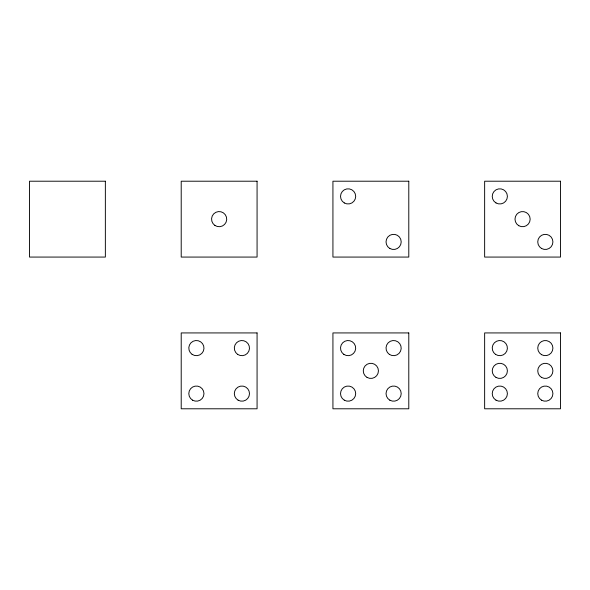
<?xml version="1.0" encoding="UTF-8"?>
<svg xmlns="http://www.w3.org/2000/svg" width="590" height="590" viewBox="0 0 590 590"><rect width="100%" height="100%" fill="white"/><g stroke="black" fill="none" stroke-linecap="round" stroke-linejoin="round"><path stroke-width="0.89" d="M105.359 181.211L29.5 181.211L29.5 257.07L105.359 257.07L105.359 181.211M257.07 181.211L181.211 181.211L181.211 257.07L257.07 257.07L257.07 181.211M408.789 181.211L332.93 181.211L332.93 257.07L408.789 257.07L408.789 181.211M560.5 181.211L484.641 181.211L484.641 257.07L560.5 257.07L560.5 181.211M257.07 332.93L181.211 332.93L181.211 408.789L257.07 408.789L257.07 332.93M408.789 332.93L332.93 332.93L332.93 408.789L408.789 408.789L408.789 332.93M560.5 332.93L484.641 332.93L484.641 408.789L560.5 408.789L560.5 332.93M541.539 377.423A7.589 7.589 0 0 0 552.911 370.859A7.589 7.589 0 0 0 541.539 364.288A7.589 7.589 0 0 0 541.539 377.423M496.02 377.423A7.589 7.589 0 0 0 507.4 370.859A7.589 7.589 0 0 0 496.02 364.288A7.589 7.589 0 0 0 496.02 377.423M541.539 400.182A7.589 7.589 0 0 0 552.911 393.611A7.589 7.589 0 0 0 541.539 387.047A7.589 7.589 0 0 0 541.539 400.182M495.563 354.384A7.589 7.589 0 0 0 507.378 348.638A7.589 7.589 0 0 0 496.5 341.278A7.589 7.589 0 0 0 495.563 354.384M496.02 400.182A7.589 7.589 0 0 0 507.4 393.611A7.589 7.589 0 0 0 496.02 387.047A7.589 7.589 0 0 0 496.02 400.182M541.539 354.671A7.589 7.589 0 0 0 552.911 348.1A7.589 7.589 0 0 0 541.539 341.529A7.589 7.589 0 0 0 541.539 354.671M237.645 354.384A7.589 7.589 0 0 0 249.467 348.638A7.589 7.589 0 0 0 238.589 341.278A7.589 7.589 0 0 0 237.645 354.384M192.591 400.182A7.589 7.589 0 0 0 203.97 393.611A7.589 7.589 0 0 0 192.591 387.047A7.589 7.589 0 0 0 192.591 400.182M192.133 354.384A7.589 7.589 0 0 0 203.956 348.638A7.589 7.589 0 0 0 193.07 341.278A7.589 7.589 0 0 0 192.133 354.384M238.109 400.182A7.589 7.589 0 0 0 249.489 393.611A7.589 7.589 0 0 0 238.109 387.047A7.589 7.589 0 0 0 238.109 400.182M367.061 377.423A7.589 7.589 0 0 0 378.441 370.859A7.589 7.589 0 0 0 367.061 364.288A7.589 7.589 0 0 0 367.061 377.423M389.363 354.384A7.589 7.589 0 0 0 401.178 348.638A7.589 7.589 0 0 0 390.3 341.278A7.589 7.589 0 0 0 389.363 354.384M344.309 400.182A7.589 7.589 0 0 0 355.689 393.611A7.589 7.589 0 0 0 344.309 387.047A7.589 7.589 0 0 0 344.309 400.182M343.845 354.384A7.589 7.589 0 0 0 355.667 348.638A7.589 7.589 0 0 0 344.789 341.278A7.589 7.589 0 0 0 343.845 354.384M389.82 400.182A7.589 7.589 0 0 0 401.2 393.611A7.589 7.589 0 0 0 389.82 387.047A7.589 7.589 0 0 0 389.82 400.182M541.539 248.471A7.589 7.589 0 0 0 552.911 241.9A7.589 7.589 0 0 0 541.539 235.329A7.589 7.589 0 0 0 541.539 248.471M496.02 202.953A7.589 7.589 0 0 0 507.4 196.389A7.589 7.589 0 0 0 496.02 189.818A7.589 7.589 0 0 0 496.02 202.953M389.82 248.471A7.589 7.589 0 0 0 401.2 241.9A7.589 7.589 0 0 0 389.82 235.329A7.589 7.589 0 0 0 389.82 248.471M344.309 202.953A7.589 7.589 0 0 0 355.689 196.389A7.589 7.589 0 0 0 344.309 189.818A7.589 7.589 0 0 0 344.309 202.953M518.78 225.712A7.589 7.589 0 0 0 530.159 219.141A7.589 7.589 0 0 0 518.78 212.577A7.589 7.589 0 0 0 518.78 225.712M214.893 225.424A7.589 7.589 0 0 0 226.708 219.687A7.589 7.589 0 0 0 215.829 212.319A7.589 7.589 0 0 0 214.893 225.424"/></g></svg>
